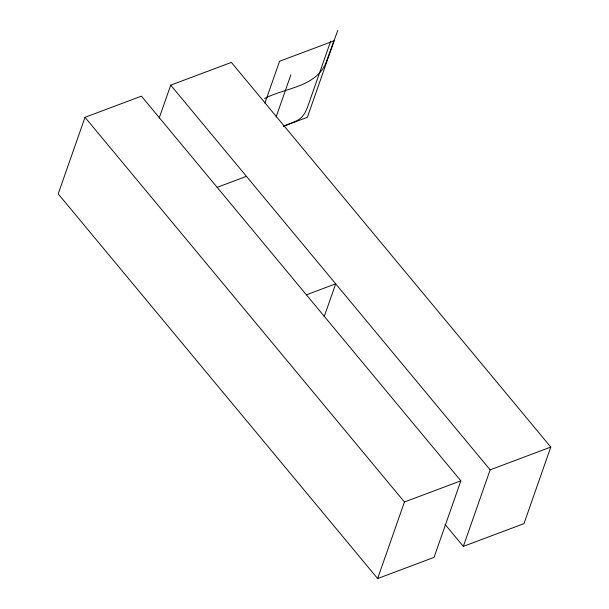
<?xml version="1.0" encoding="UTF-8"?>
<svg xmlns="http://www.w3.org/2000/svg" width="609" height="609" viewBox="0 0 609 609"><rect width="100%" height="100%" fill="white"/><g stroke="black" fill="none" stroke-linecap="round" stroke-linejoin="round"><path stroke-width="0.91" d="M85.016 117.316L58.205 193.883L377.633 578.55L434.042 557.38L460.853 480.821L141.425 96.146L85.016 117.316L404.445 501.991L377.633 578.55M159.185 118.093L170.718 85.153L231.367 62.4L550.795 447.067L523.984 523.626L463.335 546.387L445.118 524.448M264.907 103.104L279.561 61.258L334.174 40.765L307.362 117.324L283.581 126.253M276.159 116.829L290.851 74.861M330.756 41.024L307.332 107.686L304.942 112.977L302.133 116.768A8.754 3.997 -39.7 0 1 300.283 118.466L298.638 119.661A11.738 5.359 -39.7 0 1 296.674 120.81L283.543 126.208M337.782 30.45L325.206 64.752A23.5 10.726 -39.7 0 1 323.904 67.074C311.602 87.597 283.824 88.389 264.512 98.521M324.155 316.764L335.688 283.824L306.396 294.817M463.335 546.387L490.146 469.828L550.795 447.067M217.154 187.351L246.447 176.351M404.445 501.991L460.853 480.821M170.718 85.153L490.146 469.828"/></g></svg>
